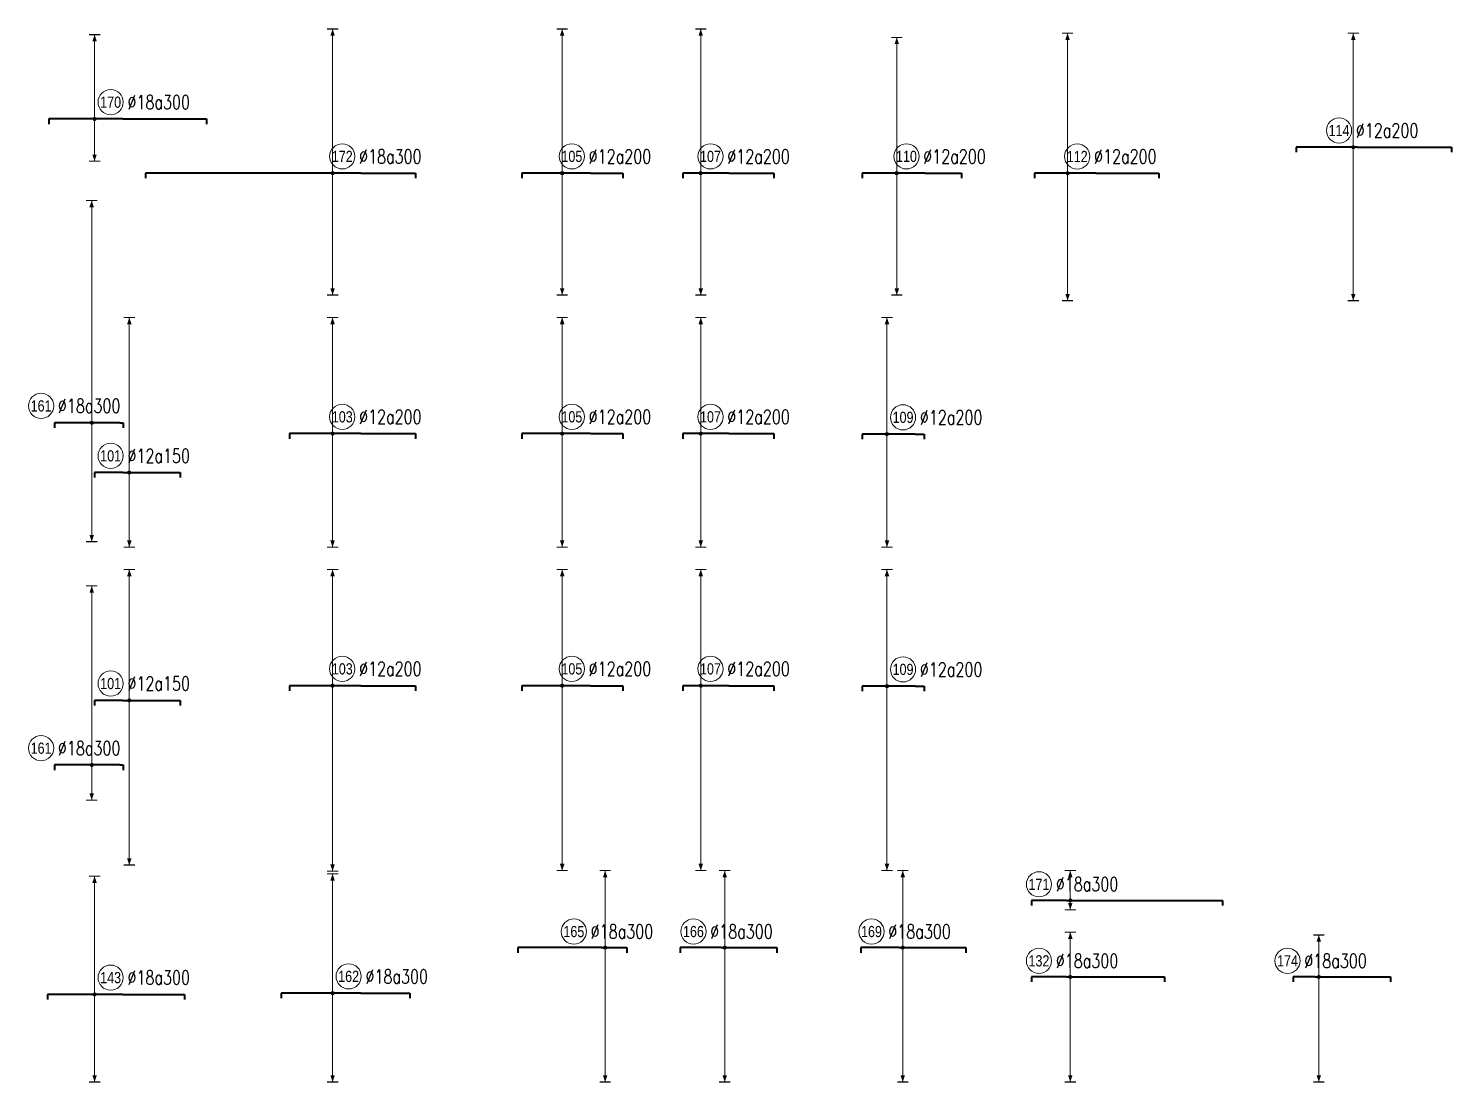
# Model space of a CAD drawing. Header units: millimetres. Extents: x -415354 to 592036, y -374841 to 139309.
# Drawn here: x 102675 to 153500, y -118320 to -80680 of the extents above; entities that cross this region are included whole.
import ezdxf
from ezdxf.enums import TextEntityAlignment as Align

# ---------------------------------------------------------------- set-up
doc = ezdxf.new("R2010")
doc.units = ezdxf.units.MM
doc.header["$MEASUREMENT"] = 0
for name, color, linetype, lineweight in [('NDC_S_DIM', 1, 'Continuous', 15), ('NDC_S_REBAR', 4, 'Continuous', 35), ('NDC_S_VN TEXT', 7, 'Continuous', 20)]:
    doc.layers.add(name, color=color, linetype=linetype, lineweight=lineweight)
doc.styles.add('ARIAL', font='arial.ttf', dxfattribs={"width": 0.8})
doc.styles.add('NDC_EN TXT', font='romans.shx', dxfattribs={"width": 0.8})

# ---------------------------------------------------------------- blocks, each defined once
blk = doc.blocks.new('*U86')
h = blk.add_hatch(color=6)
edge = h.paths.add_edge_path()
edge.add_arc((0.65, 0), 0.3, 0, 360)
at = {"layer": 'NDC_S_DIM', "color": 8}
for q in [(0.65, 13.76), (0.65, -23.99)]:
    blk.add_line((0.65, 0), q, dxfattribs=at)
for points in [[(-0.35, 13.76, 0.2, 0.2, 0), (1.65, 13.76, 0, 0, 0)], [(-0.35, -23.99, 0.2, 0.2, 0), (1.65, -23.99, 0, 0, 0)]]:
    blk.add_lwpolyline(points, format="xyseb", dxfattribs=at)
at = {"layer": 'NDC_S_DIM'}
blk.add_circle((-4.94, 2.87), 2.25, dxfattribs=at)
at = {"layer": 'NDC_S_DIM', "color": 6}
blk.add_circle((0.65, 0), 0.3, dxfattribs=at)
at = {"layer": 'NDC_S_DIM', "color": 8}
for points in [[(0.25, 12.56), (0.65, 13.76), (1.05, 12.56)], [(0.25, -22.79), (0.65, -23.99), (1.05, -22.79)]]:
    blk.add_solid(points, dxfattribs=at)
at = {"layer": 'NDC_S_REBAR'}
for p, q in [((0, 0), (-7.31, 0)), ((-7.31, 0), (-7.31, -0.9)), ((0, 0), (9.94, 0)), ((9.94, 0), (9.94, -0.9)), ((-7.31, -0.9), (-7.31, -0.9)), ((9.94, -0.9), (9.94, -0.9))]:
    blk.add_line(p, q, dxfattribs=at)
at = {"layer": 'NDC_S_VN TEXT', "style": 'ARIAL', "width": 0.8}
blk.add_attdef('KHT', text='', height=2, dxfattribs=at).set_placement((-4.94, 2.87), align=Align.MIDDLE_CENTER)
at = {"layer": 'NDC_S_VN TEXT', "color": 3, "style": 'NDC_EN TXT', "width": 0.75}
blk.add_attdef('DKT', (-1.94, 1.62), '', height=2.5, dxfattribs=at)
blk = doc.blocks.new('*U84')
h = blk.add_hatch(color=6)
edge = h.paths.add_edge_path()
edge.add_arc((0.65, 0), 0.3, 0, 360)
at = {"layer": 'NDC_S_DIM', "color": 8}
for q in [(0.65, 13.76), (0.65, -23.99)]:
    blk.add_line((0.65, 0), q, dxfattribs=at)
for points in [[(-0.35, 13.76, 0.2, 0.2, 0), (1.65, 13.76, 0, 0, 0)], [(-0.35, -23.99, 0.2, 0.2, 0), (1.65, -23.99, 0, 0, 0)]]:
    blk.add_lwpolyline(points, format="xyseb", dxfattribs=at)
at = {"layer": 'NDC_S_DIM'}
blk.add_circle((-4.94, 2.87), 2.25, dxfattribs=at)
at = {"layer": 'NDC_S_DIM', "color": 6}
blk.add_circle((0.65, 0), 0.3, dxfattribs=at)
at = {"layer": 'NDC_S_DIM', "color": 8}
for points in [[(0.25, 12.56), (0.65, 13.76), (1.05, 12.56)], [(0.25, -22.79), (0.65, -23.99), (1.05, -22.79)]]:
    blk.add_solid(points, dxfattribs=at)
at = {"layer": 'NDC_S_REBAR'}
for p, q in [((0, 0), (-6.85, 0)), ((-6.85, 0), (-6.85, -0.9)), ((0, 0), (11.9, 0)), ((11.9, 0), (11.9, -0.9)), ((-6.85, -0.9), (-6.85, -0.9)), ((11.9, -0.9), (11.9, -0.9))]:
    blk.add_line(p, q, dxfattribs=at)
at = {"layer": 'NDC_S_VN TEXT', "style": 'ARIAL', "width": 0.8}
blk.add_attdef('KHT', text='', height=2, dxfattribs=at).set_placement((-4.94, 2.87), align=Align.MIDDLE_CENTER)
at = {"layer": 'NDC_S_VN TEXT', "color": 3, "style": 'NDC_EN TXT', "width": 0.75}
blk.add_attdef('DKT', (-1.94, 1.62), '', height=2.5, dxfattribs=at)
blk = doc.blocks.new('*U85')
h = blk.add_hatch(color=6)
edge = h.paths.add_edge_path()
edge.add_arc((0.65, 0), 0.3, 0, 360)
at = {"layer": 'NDC_S_DIM', "color": 8}
for q in [(0.65, 7.99), (0.65, -18.76)]:
    blk.add_line((0.65, 0), q, dxfattribs=at)
for points in [[(-0.35, 7.99, 0.2, 0.2, 0), (1.65, 7.99, 0, 0, 0)], [(-0.35, -18.76, 0.2, 0.2, 0), (1.65, -18.76, 0, 0, 0)]]:
    blk.add_lwpolyline(points, format="xyseb", dxfattribs=at)
at = {"layer": 'NDC_S_DIM'}
blk.add_circle((-4.94, 2.87), 2.25, dxfattribs=at)
at = {"layer": 'NDC_S_DIM', "color": 6}
blk.add_circle((0.65, 0), 0.3, dxfattribs=at)
at = {"layer": 'NDC_S_DIM', "color": 8}
for points in [[(0.25, 6.79), (0.65, 7.99), (1.05, 6.79)], [(0.25, -17.56), (0.65, -18.76), (1.05, -17.56)]]:
    blk.add_solid(points, dxfattribs=at)
at = {"layer": 'NDC_S_REBAR'}
for p, q in [((0, 0), (-6.27, 0)), ((-6.27, 0), (-6.27, -0.9)), ((0, 0), (17.48, 0)), ((17.48, 0), (17.48, -0.9)), ((-6.27, -0.9), (-6.27, -0.9)), ((17.48, -0.9), (17.48, -0.9))]:
    blk.add_line(p, q, dxfattribs=at)
at = {"layer": 'NDC_S_VN TEXT', "style": 'ARIAL', "width": 0.8}
blk.add_attdef('KHT', text='', height=2, dxfattribs=at).set_placement((-4.94, 2.87), align=Align.MIDDLE_CENTER)
at = {"layer": 'NDC_S_VN TEXT', "color": 3, "style": 'NDC_EN TXT', "width": 0.75}
blk.add_attdef('DKT', (-1.94, 1.62), '', height=2.5, dxfattribs=at)
blk = doc.blocks.new('*U82')
h = blk.add_hatch(color=6)
edge = h.paths.add_edge_path()
edge.add_arc((0.65, 0), 0.3, 0, 360)
at = {"layer": 'NDC_S_DIM', "color": 8}
for q in [(0.65, 13.76), (0.65, -23.99)]:
    blk.add_line((0.65, 0), q, dxfattribs=at)
for points in [[(-0.35, 13.76, 0.2, 0.2, 0), (1.65, 13.76, 0, 0, 0)], [(-0.35, -23.99, 0.2, 0.2, 0), (1.65, -23.99, 0, 0, 0)]]:
    blk.add_lwpolyline(points, format="xyseb", dxfattribs=at)
at = {"layer": 'NDC_S_DIM'}
blk.add_circle((-4.94, 2.87), 2.25, dxfattribs=at)
at = {"layer": 'NDC_S_DIM', "color": 6}
blk.add_circle((0.65, 0), 0.3, dxfattribs=at)
at = {"layer": 'NDC_S_DIM', "color": 8}
for points in [[(0.25, 12.56), (0.65, 13.76), (1.05, 12.56)], [(0.25, -22.79), (0.65, -23.99), (1.05, -22.79)]]:
    blk.add_solid(points, dxfattribs=at)
at = {"layer": 'NDC_S_REBAR'}
for p, q in [((0, 0), (-14.96, 0)), ((-14.96, 0), (-14.96, -0.9)), ((0, 0), (4.54, 0)), ((4.54, 0), (4.54, -0.9)), ((-14.96, -0.9), (-14.96, -0.9)), ((4.54, -0.9), (4.54, -0.9))]:
    blk.add_line(p, q, dxfattribs=at)
at = {"layer": 'NDC_S_VN TEXT', "style": 'ARIAL', "width": 0.8}
blk.add_attdef('KHT', text='', height=2, dxfattribs=at).set_placement((-4.94, 2.87), align=Align.MIDDLE_CENTER)
at = {"layer": 'NDC_S_VN TEXT', "color": 3, "style": 'NDC_EN TXT', "width": 0.75}
blk.add_attdef('DKT', (-1.94, 1.62), '', height=2.5, dxfattribs=at)
blk = doc.blocks.new('*U83')
h = blk.add_hatch(color=6)
edge = h.paths.add_edge_path()
edge.add_arc((-5.03, 0), 0.3, 0, 360)
at = {"layer": 'NDC_S_DIM', "color": 8}
for q in [(-5.03, 21.29), (-5.03, -15.86)]:
    blk.add_line((-5.03, 0), q, dxfattribs=at)
for points in [[(-6.03, 21.29, 0.2, 0.2, 0), (-4.03, 21.29, 0, 0, 0)], [(-6.03, -15.86, 0.2, 0.2, 0), (-4.03, -15.86, 0, 0, 0)]]:
    blk.add_lwpolyline(points, format="xyseb", dxfattribs=at)
at = {"layer": 'NDC_S_DIM'}
blk.add_circle((-2.16, 3), 2.25, dxfattribs=at)
at = {"layer": 'NDC_S_DIM', "color": 6}
blk.add_circle((-5.03, 0), 0.3, dxfattribs=at)
at = {"layer": 'NDC_S_DIM', "color": 8}
for points in [[(-5.43, 20.09), (-5.03, 21.29), (-4.63, 20.09)], [(-5.43, -14.66), (-5.03, -15.86), (-4.63, -14.66)]]:
    blk.add_solid(points, dxfattribs=at)
at = {"layer": 'NDC_S_REBAR'}
for p, q in [((0, 0), (-14.21, 0)), ((-14.21, 0), (-14.21, -0.9)), ((0, 0), (8.79, 0)), ((8.79, 0), (8.79, -0.9)), ((-14.21, -0.9), (-14.21, -0.9)), ((8.79, -0.9), (8.79, -0.9))]:
    blk.add_line(p, q, dxfattribs=at)
at = {"layer": 'NDC_S_VN TEXT', "style": 'ARIAL', "width": 0.8}
blk.add_attdef('KHT', text='', height=2, dxfattribs=at).set_placement((-2.16, 3), align=Align.MIDDLE_CENTER)
at = {"layer": 'NDC_S_VN TEXT', "color": 3, "style": 'NDC_EN TXT', "width": 0.75}
blk.add_attdef('DKT', (0.84, 1.75), '', height=2.5, dxfattribs=at)
blk = doc.blocks.new('*U19')
h = blk.add_hatch(color=6)
edge = h.paths.add_edge_path()
edge.add_arc((-5.03, 0), 0.3, 0, 360)
at = {"layer": 'NDC_S_DIM', "color": 8}
for q in [(-5.03, 15.06), (-5.03, -7.54)]:
    blk.add_line((-5.03, 0), q, dxfattribs=at)
for points in [[(-6.03, 15.06, 0.2, 0.2, 0), (-4.03, 15.06, 0, 0, 0)], [(-6.03, -7.54, 0.2, 0.2, 0), (-4.03, -7.54, 0, 0, 0)]]:
    blk.add_lwpolyline(points, format="xyseb", dxfattribs=at)
at = {"layer": 'NDC_S_DIM'}
blk.add_circle((-2.16, 3), 2.25, dxfattribs=at)
at = {"layer": 'NDC_S_DIM', "color": 6}
blk.add_circle((-5.03, 0), 0.3, dxfattribs=at)
at = {"layer": 'NDC_S_DIM', "color": 8}
for points in [[(-5.43, 13.86), (-5.03, 15.06), (-4.63, 13.86)], [(-5.43, -6.34), (-5.03, -7.54), (-4.63, -6.34)]]:
    blk.add_solid(points, dxfattribs=at)
at = {"layer": 'NDC_S_REBAR'}
for p, q in [((0, 0), (-13.21, 0)), ((-13.21, 0), (-13.21, -0.9)), ((0, 0), (14.93, 0)), ((14.93, 0), (14.93, -0.9)), ((-13.21, -0.9), (-13.21, -0.9)), ((14.93, -0.9), (14.93, -0.9))]:
    blk.add_line(p, q, dxfattribs=at)
at = {"layer": 'NDC_S_VN TEXT', "style": 'ARIAL', "width": 0.8}
blk.add_attdef('KHT', text='', height=2, dxfattribs=at).set_placement((-2.16, 3), align=Align.MIDDLE_CENTER)
at = {"layer": 'NDC_S_VN TEXT', "color": 3, "style": 'NDC_EN TXT', "width": 0.75}
blk.add_attdef('DKT', (0.84, 1.75), '', height=2.5, dxfattribs=at)
blk = doc.blocks.new('*U33')
h = blk.add_hatch(color=6)
edge = h.paths.add_edge_path()
edge.add_arc((1.17, 0), 0.3, 0, 360)
at = {"layer": 'NDC_S_DIM', "color": 8}
for q in [(1.17, 27.7), (1.17, -13.3)]:
    blk.add_line((1.17, 0), q, dxfattribs=at)
for points in [[(0.17, 27.7, 0.2, 0.2, 0), (2.17, 27.7, 0, 0, 0)], [(0.17, -13.3, 0.2, 0.2, 0), (2.17, -13.3, 0, 0, 0)]]:
    blk.add_lwpolyline(points, format="xyseb", dxfattribs=at)
at = {"layer": 'NDC_S_DIM'}
blk.add_circle((-2.16, 3), 2.25, dxfattribs=at)
at = {"layer": 'NDC_S_DIM', "color": 6}
blk.add_circle((1.17, 0), 0.3, dxfattribs=at)
at = {"layer": 'NDC_S_DIM', "color": 8}
for points in [[(0.77, 26.5), (1.17, 27.7), (1.57, 26.5)], [(0.77, -12.1), (1.17, -13.3), (1.57, -12.1)]]:
    blk.add_solid(points, dxfattribs=at)
at = {"layer": 'NDC_S_REBAR'}
for p, q in [((0, 0), (-5.06, 0)), ((-5.06, 0), (-5.06, -0.9)), ((0, 0), (10.26, 0)), ((10.26, 0), (10.26, -0.9)), ((-5.06, -0.9), (-5.06, -0.9)), ((10.26, -0.9), (10.26, -0.9))]:
    blk.add_line(p, q, dxfattribs=at)
at = {"layer": 'NDC_S_VN TEXT', "style": 'ARIAL', "width": 0.8}
blk.add_attdef('KHT', text='', height=2, dxfattribs=at).set_placement((-2.16, 3), align=Align.MIDDLE_CENTER)
at = {"layer": 'NDC_S_VN TEXT', "color": 3, "style": 'NDC_EN TXT', "width": 0.75}
blk.add_attdef('DKT', (0.84, 1.75), '', height=2.5, dxfattribs=at)
blk = doc.blocks.new('*U22')
h = blk.add_hatch(color=6)
edge = h.paths.add_edge_path()
edge.add_arc((-5.03, 0), 0.3, 0, 360)
at = {"layer": 'NDC_S_DIM', "color": 8}
for q in [(-5.03, 21.12), (-5.03, -15.63)]:
    blk.add_line((-5.03, 0), q, dxfattribs=at)
for points in [[(-6.03, 21.12, 0.2, 0.2, 0), (-4.03, 21.12, 0, 0, 0)], [(-6.03, -15.63, 0.2, 0.2, 0), (-4.03, -15.63, 0, 0, 0)]]:
    blk.add_lwpolyline(points, format="xyseb", dxfattribs=at)
at = {"layer": 'NDC_S_DIM'}
blk.add_circle((-2.16, 3), 2.25, dxfattribs=at)
at = {"layer": 'NDC_S_DIM', "color": 6}
blk.add_circle((-5.03, 0), 0.3, dxfattribs=at)
at = {"layer": 'NDC_S_DIM', "color": 8}
for points in [[(-5.43, 19.92), (-5.03, 21.12), (-4.63, 19.92)], [(-5.43, -14.43), (-5.03, -15.63), (-4.63, -14.43)]]:
    blk.add_solid(points, dxfattribs=at)
at = {"layer": 'NDC_S_REBAR'}
for p, q in [((0, 0), (-13.46, 0)), ((-13.46, 0), (-13.46, -0.9)), ((0, 0), (11.04, 0)), ((11.04, 0), (11.04, -0.9)), ((-13.46, -0.9), (-13.46, -0.9)), ((11.04, -0.9), (11.04, -0.9))]:
    blk.add_line(p, q, dxfattribs=at)
at = {"layer": 'NDC_S_VN TEXT', "style": 'ARIAL', "width": 0.8}
blk.add_attdef('KHT', text='', height=2, dxfattribs=at).set_placement((-2.16, 3), align=Align.MIDDLE_CENTER)
at = {"layer": 'NDC_S_VN TEXT', "color": 3, "style": 'NDC_EN TXT', "width": 0.75}
blk.add_attdef('DKT', (0.84, 1.75), '', height=2.5, dxfattribs=at)
blk = doc.blocks.new('*U165')
h = blk.add_hatch(color=6)
edge = h.paths.add_edge_path()
edge.add_arc((0.65, 0), 0.3, 0, 360)
at = {"layer": 'NDC_S_DIM', "color": 8}
for q in [(0.65, 7.49), (0.65, -18.76)]:
    blk.add_line((0.65, 0), q, dxfattribs=at)
for points in [[(-0.35, 7.49, 0.2, 0.2, 0), (1.65, 7.49, 0, 0, 0)], [(-0.35, -18.76, 0.2, 0.2, 0), (1.65, -18.76, 0, 0, 0)]]:
    blk.add_lwpolyline(points, format="xyseb", dxfattribs=at)
at = {"layer": 'NDC_S_DIM'}
blk.add_circle((-4.94, 2.87), 2.25, dxfattribs=at)
at = {"layer": 'NDC_S_DIM', "color": 6}
blk.add_circle((0.65, 0), 0.3, dxfattribs=at)
at = {"layer": 'NDC_S_DIM', "color": 8}
for points in [[(0.25, 6.29), (0.65, 7.49), (1.05, 6.29)], [(0.25, -17.56), (0.65, -18.76), (1.05, -17.56)]]:
    blk.add_solid(points, dxfattribs=at)
at = {"layer": 'NDC_S_REBAR'}
for p, q in [((0, 0), (-3.9, 0)), ((-3.9, 0), (-3.9, -0.9)), ((0, 0), (13.45, 0)), ((13.45, 0), (13.45, -0.9)), ((-3.9, -0.9), (-3.9, -0.9)), ((13.45, -0.9), (13.45, -0.9))]:
    blk.add_line(p, q, dxfattribs=at)
at = {"layer": 'NDC_S_VN TEXT', "style": 'ARIAL', "width": 0.8}
blk.add_attdef('KHT', text='', height=2, dxfattribs=at).set_placement((-4.94, 2.87), align=Align.MIDDLE_CENTER)
at = {"layer": 'NDC_S_VN TEXT', "color": 3, "style": 'NDC_EN TXT', "width": 0.75}
blk.add_attdef('DKT', (-1.94, 1.62), '', height=2.5, dxfattribs=at)
blk = doc.blocks.new('*U567')
h = blk.add_hatch(color=6)
edge = h.paths.add_edge_path()
edge.add_arc((0.65, 0), 0.3, 0, 360)
at = {"layer": 'NDC_S_DIM', "color": 8}
for q in [(0.65, 5.33), (0.65, -1.67)]:
    blk.add_line((0.65, 0), q, dxfattribs=at)
for points in [[(-0.35, 5.33, 0.2, 0.2, 0), (1.65, 5.33, 0, 0, 0)], [(-0.35, -1.67, 0.2, 0.2, 0), (1.65, -1.67, 0, 0, 0)]]:
    blk.add_lwpolyline(points, format="xyseb", dxfattribs=at)
at = {"layer": 'NDC_S_DIM'}
blk.add_circle((-4.94, 2.87), 2.25, dxfattribs=at)
at = {"layer": 'NDC_S_DIM', "color": 6}
blk.add_circle((0.65, 0), 0.3, dxfattribs=at)
at = {"layer": 'NDC_S_DIM', "color": 8}
for points in [[(0.25, 4.13), (0.65, 5.33), (1.05, 4.13)], [(0.25, -0.47), (0.65, -1.67), (1.05, -0.47)]]:
    blk.add_solid(points, dxfattribs=at)
at = {"layer": 'NDC_S_REBAR'}
for p, q in [((0, 0), (-6.27, 0)), ((-6.27, 0), (-6.27, -0.9)), ((0, 0), (27.83, 0)), ((27.83, 0), (27.83, -0.9)), ((-6.27, -0.9), (-6.27, -0.9)), ((27.83, -0.9), (27.83, -0.9))]:
    blk.add_line(p, q, dxfattribs=at)
at = {"layer": 'NDC_S_VN TEXT', "style": 'ARIAL', "width": 0.8}
blk.add_attdef('KHT', text='', height=2, dxfattribs=at).set_placement((-4.94, 2.87), align=Align.MIDDLE_CENTER)
at = {"layer": 'NDC_S_VN TEXT', "color": 3, "style": 'NDC_EN TXT', "width": 0.75}
blk.add_attdef('DKT', (-1.94, 1.62), '', height=2.5, dxfattribs=at)
blk = doc.blocks.new('*U569')
h = blk.add_hatch(color=6)
edge = h.paths.add_edge_path()
edge.add_arc((-5.03, 0), 0.3, 0, 360)
at = {"layer": 'NDC_S_DIM', "color": 8}
for q in [(-5.03, 39.68), (-5.03, -21.25)]:
    blk.add_line((-5.03, 0), q, dxfattribs=at)
for points in [[(-6.03, 39.68, 0.2, 0.2, 0), (-4.03, 39.68, 0, 0, 0)], [(-6.03, -21.25, 0.2, 0.2, 0), (-4.03, -21.25, 0, 0, 0)]]:
    blk.add_lwpolyline(points, format="xyseb", dxfattribs=at)
at = {"layer": 'NDC_S_DIM'}
blk.add_circle((-14.07, 3), 2.25, dxfattribs=at)
at = {"layer": 'NDC_S_DIM', "color": 6}
blk.add_circle((-5.03, 0), 0.3, dxfattribs=at)
at = {"layer": 'NDC_S_DIM', "color": 8}
for points in [[(-5.43, 38.48), (-5.03, 39.68), (-4.63, 38.48)], [(-5.43, -20.05), (-5.03, -21.25), (-4.63, -20.05)]]:
    blk.add_solid(points, dxfattribs=at)
at = {"layer": 'NDC_S_REBAR'}
for p, q in [((0, 0), (-11.7, 0)), ((-11.7, 0), (-11.7, -0.9)), ((0, 0), (0.6, 0)), ((0.6, 0), (0.6, -0.9)), ((-11.7, -0.9), (-11.7, -0.9)), ((0.6, -0.9), (0.6, -0.9))]:
    blk.add_line(p, q, dxfattribs=at)
at = {"layer": 'NDC_S_VN TEXT', "style": 'ARIAL', "width": 0.8}
blk.add_attdef('KHT', text='', height=2, dxfattribs=at).set_placement((-14.07, 3), align=Align.MIDDLE_CENTER)
at = {"layer": 'NDC_S_VN TEXT', "color": 3, "style": 'NDC_EN TXT', "width": 0.75}
blk.add_attdef('DKT', (-11.07, 1.75), '', height=2.5, dxfattribs=at)
blk = doc.blocks.new('*U570')
h = blk.add_hatch(color=6)
edge = h.paths.add_edge_path()
edge.add_arc((-5.03, 0), 0.3, 0, 360)
at = {"layer": 'NDC_S_DIM', "color": 8}
for q in [(-5.03, 31.97), (-5.03, -6.27)]:
    blk.add_line((-5.03, 0), q, dxfattribs=at)
for points in [[(-6.03, 31.97, 0.2, 0.2, 0), (-4.03, 31.97, 0, 0, 0)], [(-6.03, -6.27, 0.2, 0.2, 0), (-4.03, -6.27, 0, 0, 0)]]:
    blk.add_lwpolyline(points, format="xyseb", dxfattribs=at)
at = {"layer": 'NDC_S_DIM'}
blk.add_circle((-14.07, 3), 2.25, dxfattribs=at)
at = {"layer": 'NDC_S_DIM', "color": 6}
blk.add_circle((-5.03, 0), 0.3, dxfattribs=at)
at = {"layer": 'NDC_S_DIM', "color": 8}
for points in [[(-5.43, 30.77), (-5.03, 31.97), (-4.63, 30.77)], [(-5.43, -5.07), (-5.03, -6.27), (-4.63, -5.07)]]:
    blk.add_solid(points, dxfattribs=at)
at = {"layer": 'NDC_S_REBAR'}
for p, q in [((0, 0), (-11.7, 0)), ((-11.7, 0), (-11.7, -0.9)), ((0, 0), (0.6, 0)), ((0.6, 0), (0.6, -0.9)), ((-11.7, -0.9), (-11.7, -0.9)), ((0.6, -0.9), (0.6, -0.9))]:
    blk.add_line(p, q, dxfattribs=at)
at = {"layer": 'NDC_S_VN TEXT', "style": 'ARIAL', "width": 0.8}
blk.add_attdef('KHT', text='', height=2, dxfattribs=at).set_placement((-14.07, 3), align=Align.MIDDLE_CENTER)
at = {"layer": 'NDC_S_VN TEXT', "color": 3, "style": 'NDC_EN TXT', "width": 0.75}
blk.add_attdef('DKT', (-11.07, 1.75), '', height=2.5, dxfattribs=at)
blk = doc.blocks.new('*U576')
h = blk.add_hatch(color=6)
edge = h.paths.add_edge_path()
edge.add_arc((-5.03, 0), 0.3, 0, 360)
at = {"layer": 'NDC_S_DIM', "color": 8}
for q in [(-5.03, 25.74), (-5.03, -21.76)]:
    blk.add_line((-5.03, 0), q, dxfattribs=at)
for points in [[(-6.03, 25.74, 0.2, 0.2, 0), (-4.03, 25.74, 0, 0, 0)], [(-6.03, -21.76, 0.2, 0.2, 0), (-4.03, -21.76, 0, 0, 0)]]:
    blk.add_lwpolyline(points, format="xyseb", dxfattribs=at)
at = {"layer": 'NDC_S_DIM'}
blk.add_circle((-3.3, 3), 2.25, dxfattribs=at)
at = {"layer": 'NDC_S_DIM', "color": 6}
blk.add_circle((-5.03, 0), 0.3, dxfattribs=at)
at = {"layer": 'NDC_S_DIM', "color": 8}
for points in [[(-5.43, 24.54), (-5.03, 25.74), (-4.63, 24.54)], [(-5.43, -20.56), (-5.03, -21.76), (-4.63, -20.56)]]:
    blk.add_solid(points, dxfattribs=at)
at = {"layer": 'NDC_S_REBAR'}
for p, q in [((0, 0), (-38.41, 0)), ((-38.41, 0), (-38.41, -0.9)), ((0, 0), (9.79, 0)), ((9.79, 0), (9.79, -0.9)), ((-38.41, -0.9), (-38.41, -0.9)), ((9.79, -0.9), (9.79, -0.9))]:
    blk.add_line(p, q, dxfattribs=at)
at = {"layer": 'NDC_S_VN TEXT', "style": 'ARIAL', "width": 0.8}
blk.add_attdef('KHT', text='', height=2, dxfattribs=at).set_placement((-3.3, 3), align=Align.MIDDLE_CENTER)
at = {"layer": 'NDC_S_VN TEXT', "color": 3, "style": 'NDC_EN TXT', "width": 0.75}
blk.add_attdef('DKT', (-0.3, 1.75), '', height=2.5, dxfattribs=at)
blk = doc.blocks.new('*U577')
h = blk.add_hatch(color=6)
edge = h.paths.add_edge_path()
edge.add_arc((-5.03, 0), 0.3, 0, 360)
at = {"layer": 'NDC_S_DIM', "color": 8}
for q in [(-5.03, 20.74), (-5.03, -20.26)]:
    blk.add_line((-5.03, 0), q, dxfattribs=at)
for points in [[(-6.03, 20.74, 0.2, 0.2, 0), (-4.03, 20.74, 0, 0, 0)], [(-6.03, -20.26, 0.2, 0.2, 0), (-4.03, -20.26, 0, 0, 0)]]:
    blk.add_lwpolyline(points, format="xyseb", dxfattribs=at)
at = {"layer": 'NDC_S_DIM'}
blk.add_circle((-3.3, 3), 2.25, dxfattribs=at)
at = {"layer": 'NDC_S_DIM', "color": 6}
blk.add_circle((-5.03, 0), 0.3, dxfattribs=at)
at = {"layer": 'NDC_S_DIM', "color": 8}
for points in [[(-5.43, 19.54), (-5.03, 20.74), (-4.63, 19.54)], [(-5.43, -19.06), (-5.03, -20.26), (-4.63, -19.06)]]:
    blk.add_solid(points, dxfattribs=at)
at = {"layer": 'NDC_S_REBAR'}
for p, q in [((0, 0), (-12.71, 0)), ((-12.71, 0), (-12.71, -0.9)), ((0, 0), (9.79, 0)), ((9.79, 0), (9.79, -0.9)), ((-12.71, -0.9), (-12.71, -0.9)), ((9.79, -0.9), (9.79, -0.9))]:
    blk.add_line(p, q, dxfattribs=at)
at = {"layer": 'NDC_S_VN TEXT', "style": 'ARIAL', "width": 0.8}
blk.add_attdef('KHT', text='', height=2, dxfattribs=at).set_placement((-3.3, 3), align=Align.MIDDLE_CENTER)
at = {"layer": 'NDC_S_VN TEXT', "color": 3, "style": 'NDC_EN TXT', "width": 0.75}
blk.add_attdef('DKT', (-0.3, 1.75), '', height=2.5, dxfattribs=at)
blk = doc.blocks.new('*U578')
h = blk.add_hatch(color=6)
edge = h.paths.add_edge_path()
edge.add_arc((-5.03, 0), 0.3, 0, 360)
at = {"layer": 'NDC_S_DIM', "color": 8}
for q in [(-5.03, 20.74), (-5.03, -33.11)]:
    blk.add_line((-5.03, 0), q, dxfattribs=at)
for points in [[(-6.03, 20.74, 0.2, 0.2, 0), (-4.03, 20.74, 0, 0, 0)], [(-6.03, -33.11, 0.2, 0.2, 0), (-4.03, -33.11, 0, 0, 0)]]:
    blk.add_lwpolyline(points, format="xyseb", dxfattribs=at)
at = {"layer": 'NDC_S_DIM'}
blk.add_circle((-3.3, 3), 2.25, dxfattribs=at)
at = {"layer": 'NDC_S_DIM', "color": 6}
blk.add_circle((-5.03, 0), 0.3, dxfattribs=at)
at = {"layer": 'NDC_S_DIM', "color": 8}
for points in [[(-5.43, 19.54), (-5.03, 20.74), (-4.63, 19.54)], [(-5.43, -31.91), (-5.03, -33.11), (-4.63, -31.91)]]:
    blk.add_solid(points, dxfattribs=at)
at = {"layer": 'NDC_S_REBAR'}
for p, q in [((0, 0), (-12.71, 0)), ((-12.71, 0), (-12.71, -0.9)), ((0, 0), (9.79, 0)), ((9.79, 0), (9.79, -0.9)), ((-12.71, -0.9), (-12.71, -0.9)), ((9.79, -0.9), (9.79, -0.9))]:
    blk.add_line(p, q, dxfattribs=at)
at = {"layer": 'NDC_S_VN TEXT', "style": 'ARIAL', "width": 0.8}
blk.add_attdef('KHT', text='', height=2, dxfattribs=at).set_placement((-3.3, 3), align=Align.MIDDLE_CENTER)
at = {"layer": 'NDC_S_VN TEXT', "color": 3, "style": 'NDC_EN TXT', "width": 0.75}
blk.add_attdef('DKT', (-0.3, 1.75), '', height=2.5, dxfattribs=at)
blk = doc.blocks.new('*U579')
h = blk.add_hatch(color=6)
edge = h.paths.add_edge_path()
edge.add_arc((1.17, 0), 0.3, 0, 360)
at = {"layer": 'NDC_S_DIM', "color": 8}
for q in [(1.17, 23.36), (1.17, -29.39)]:
    blk.add_line((1.17, 0), q, dxfattribs=at)
for points in [[(0.17, 23.36, 0.2, 0.2, 0), (2.17, 23.36, 0, 0, 0)], [(0.17, -29.39, 0.2, 0.2, 0), (2.17, -29.39, 0, 0, 0)]]:
    blk.add_lwpolyline(points, format="xyseb", dxfattribs=at)
at = {"layer": 'NDC_S_DIM'}
blk.add_circle((-2.16, 3), 2.25, dxfattribs=at)
at = {"layer": 'NDC_S_DIM', "color": 6}
blk.add_circle((1.17, 0), 0.3, dxfattribs=at)
at = {"layer": 'NDC_S_DIM', "color": 8}
for points in [[(0.77, 22.16), (1.17, 23.36), (1.57, 22.16)], [(0.77, -28.19), (1.17, -29.39), (1.57, -28.19)]]:
    blk.add_solid(points, dxfattribs=at)
at = {"layer": 'NDC_S_REBAR'}
for p, q in [((0, 0), (-5.06, 0)), ((-5.06, 0), (-5.06, -0.9)), ((0, 0), (10.26, 0)), ((10.26, 0), (10.26, -0.9)), ((-5.06, -0.9), (-5.06, -0.9)), ((10.26, -0.9), (10.26, -0.9))]:
    blk.add_line(p, q, dxfattribs=at)
at = {"layer": 'NDC_S_VN TEXT', "style": 'ARIAL', "width": 0.8}
blk.add_attdef('KHT', text='', height=2, dxfattribs=at).set_placement((-2.16, 3), align=Align.MIDDLE_CENTER)
at = {"layer": 'NDC_S_VN TEXT', "color": 3, "style": 'NDC_EN TXT', "width": 0.75}
blk.add_attdef('DKT', (0.84, 1.75), '', height=2.5, dxfattribs=at)
blk = doc.blocks.new('*U581')
h = blk.add_hatch(color=6)
edge = h.paths.add_edge_path()
edge.add_arc((-5.03, 0), 0.3, 0, 360)
at = {"layer": 'NDC_S_DIM', "color": 8}
for q in [(-5.03, 25.74), (-5.03, -21.76)]:
    blk.add_line((-5.03, 0), q, dxfattribs=at)
for points in [[(-6.03, 25.74, 0.2, 0.2, 0), (-4.03, 25.74, 0, 0, 0)], [(-6.03, -21.76, 0.2, 0.2, 0), (-4.03, -21.76, 0, 0, 0)]]:
    blk.add_lwpolyline(points, format="xyseb", dxfattribs=at)
at = {"layer": 'NDC_S_DIM'}
blk.add_circle((-3.3, 3), 2.25, dxfattribs=at)
at = {"layer": 'NDC_S_DIM', "color": 6}
blk.add_circle((-5.03, 0), 0.3, dxfattribs=at)
at = {"layer": 'NDC_S_DIM', "color": 8}
for points in [[(-5.43, 24.54), (-5.03, 25.74), (-4.63, 24.54)], [(-5.43, -20.56), (-5.03, -21.76), (-4.63, -20.56)]]:
    blk.add_solid(points, dxfattribs=at)
at = {"layer": 'NDC_S_REBAR'}
for p, q in [((0, 0), (-12.21, 0)), ((-12.21, 0), (-12.21, -0.9)), ((0, 0), (5.79, 0)), ((5.79, 0), (5.79, -0.9)), ((-12.21, -0.9), (-12.21, -0.9)), ((5.79, -0.9), (5.79, -0.9))]:
    blk.add_line(p, q, dxfattribs=at)
at = {"layer": 'NDC_S_VN TEXT', "style": 'ARIAL', "width": 0.8}
blk.add_attdef('KHT', text='', height=2, dxfattribs=at).set_placement((-3.3, 3), align=Align.MIDDLE_CENTER)
at = {"layer": 'NDC_S_VN TEXT', "color": 3, "style": 'NDC_EN TXT', "width": 0.75}
blk.add_attdef('DKT', (-0.3, 1.75), '', height=2.5, dxfattribs=at)
blk = doc.blocks.new('*U582')
h = blk.add_hatch(color=6)
edge = h.paths.add_edge_path()
edge.add_arc((-5.03, 0), 0.3, 0, 360)
at = {"layer": 'NDC_S_DIM', "color": 8}
for q in [(-5.03, 20.74), (-5.03, -20.26)]:
    blk.add_line((-5.03, 0), q, dxfattribs=at)
for points in [[(-6.03, 20.74, 0.2, 0.2, 0), (-4.03, 20.74, 0, 0, 0)], [(-6.03, -20.26, 0.2, 0.2, 0), (-4.03, -20.26, 0, 0, 0)]]:
    blk.add_lwpolyline(points, format="xyseb", dxfattribs=at)
at = {"layer": 'NDC_S_DIM'}
blk.add_circle((-3.3, 3), 2.25, dxfattribs=at)
at = {"layer": 'NDC_S_DIM', "color": 6}
blk.add_circle((-5.03, 0), 0.3, dxfattribs=at)
at = {"layer": 'NDC_S_DIM', "color": 8}
for points in [[(-5.43, 19.54), (-5.03, 20.74), (-4.63, 19.54)], [(-5.43, -19.06), (-5.03, -20.26), (-4.63, -19.06)]]:
    blk.add_solid(points, dxfattribs=at)
at = {"layer": 'NDC_S_REBAR'}
for p, q in [((0, 0), (-12.21, 0)), ((-12.21, 0), (-12.21, -0.9)), ((0, 0), (5.79, 0)), ((5.79, 0), (5.79, -0.9)), ((-12.21, -0.9), (-12.21, -0.9)), ((5.79, -0.9), (5.79, -0.9))]:
    blk.add_line(p, q, dxfattribs=at)
at = {"layer": 'NDC_S_VN TEXT', "style": 'ARIAL', "width": 0.8}
blk.add_attdef('KHT', text='', height=2, dxfattribs=at).set_placement((-3.3, 3), align=Align.MIDDLE_CENTER)
at = {"layer": 'NDC_S_VN TEXT', "color": 3, "style": 'NDC_EN TXT', "width": 0.75}
blk.add_attdef('DKT', (-0.3, 1.75), '', height=2.5, dxfattribs=at)
blk = doc.blocks.new('*U583')
h = blk.add_hatch(color=6)
edge = h.paths.add_edge_path()
edge.add_arc((-5.03, 0), 0.3, 0, 360)
at = {"layer": 'NDC_S_DIM', "color": 8}
for q in [(-5.03, 20.74), (-5.03, -33.01)]:
    blk.add_line((-5.03, 0), q, dxfattribs=at)
for points in [[(-6.03, 20.74, 0.2, 0.2, 0), (-4.03, 20.74, 0, 0, 0)], [(-6.03, -33.01, 0.2, 0.2, 0), (-4.03, -33.01, 0, 0, 0)]]:
    blk.add_lwpolyline(points, format="xyseb", dxfattribs=at)
at = {"layer": 'NDC_S_DIM'}
blk.add_circle((-3.3, 3), 2.25, dxfattribs=at)
at = {"layer": 'NDC_S_DIM', "color": 6}
blk.add_circle((-5.03, 0), 0.3, dxfattribs=at)
at = {"layer": 'NDC_S_DIM', "color": 8}
for points in [[(-5.43, 19.54), (-5.03, 20.74), (-4.63, 19.54)], [(-5.43, -31.81), (-5.03, -33.01), (-4.63, -31.81)]]:
    blk.add_solid(points, dxfattribs=at)
at = {"layer": 'NDC_S_REBAR'}
for p, q in [((0, 0), (-12.21, 0)), ((-12.21, 0), (-12.21, -0.9)), ((0, 0), (5.79, 0)), ((5.79, 0), (5.79, -0.9)), ((-12.21, -0.9), (-12.21, -0.9)), ((5.79, -0.9), (5.79, -0.9))]:
    blk.add_line(p, q, dxfattribs=at)
at = {"layer": 'NDC_S_VN TEXT', "style": 'ARIAL', "width": 0.8}
blk.add_attdef('KHT', text='', height=2, dxfattribs=at).set_placement((-3.3, 3), align=Align.MIDDLE_CENTER)
at = {"layer": 'NDC_S_VN TEXT', "color": 3, "style": 'NDC_EN TXT', "width": 0.75}
blk.add_attdef('DKT', (-0.3, 1.75), '', height=2.5, dxfattribs=at)
blk = doc.blocks.new('*U593')
h = blk.add_hatch(color=6)
edge = h.paths.add_edge_path()
edge.add_arc((-5.03, 0), 0.3, 0, 360)
at = {"layer": 'NDC_S_DIM', "color": 8}
for q in [(-5.03, 25.74), (-5.03, -21.76)]:
    blk.add_line((-5.03, 0), q, dxfattribs=at)
for points in [[(-6.03, 25.74, 0.2, 0.2, 0), (-4.03, 25.74, 0, 0, 0)], [(-6.03, -21.76, 0.2, 0.2, 0), (-4.03, -21.76, 0, 0, 0)]]:
    blk.add_lwpolyline(points, format="xyseb", dxfattribs=at)
at = {"layer": 'NDC_S_DIM'}
blk.add_circle((-3.3, 3), 2.25, dxfattribs=at)
at = {"layer": 'NDC_S_DIM', "color": 6}
blk.add_circle((-5.03, 0), 0.3, dxfattribs=at)
at = {"layer": 'NDC_S_DIM', "color": 8}
for points in [[(-5.43, 24.54), (-5.03, 25.74), (-4.63, 24.54)], [(-5.43, -20.56), (-5.03, -21.76), (-4.63, -20.56)]]:
    blk.add_solid(points, dxfattribs=at)
at = {"layer": 'NDC_S_REBAR'}
for p, q in [((0, 0), (-8.21, 0)), ((-8.21, 0), (-8.21, -0.9)), ((0, 0), (8.04, 0)), ((8.04, 0), (8.04, -0.9)), ((-8.21, -0.9), (-8.21, -0.9)), ((8.04, -0.9), (8.04, -0.9))]:
    blk.add_line(p, q, dxfattribs=at)
at = {"layer": 'NDC_S_VN TEXT', "style": 'ARIAL', "width": 0.8}
blk.add_attdef('KHT', text='', height=2, dxfattribs=at).set_placement((-3.3, 3), align=Align.MIDDLE_CENTER)
at = {"layer": 'NDC_S_VN TEXT', "color": 3, "style": 'NDC_EN TXT', "width": 0.75}
blk.add_attdef('DKT', (-0.3, 1.75), '', height=2.5, dxfattribs=at)
blk = doc.blocks.new('*U594')
h = blk.add_hatch(color=6)
edge = h.paths.add_edge_path()
edge.add_arc((-5.03, 0), 0.3, 0, 360)
at = {"layer": 'NDC_S_DIM', "color": 8}
for q in [(-5.03, 20.74), (-5.03, -20.26)]:
    blk.add_line((-5.03, 0), q, dxfattribs=at)
for points in [[(-6.03, 20.74, 0.2, 0.2, 0), (-4.03, 20.74, 0, 0, 0)], [(-6.03, -20.26, 0.2, 0.2, 0), (-4.03, -20.26, 0, 0, 0)]]:
    blk.add_lwpolyline(points, format="xyseb", dxfattribs=at)
at = {"layer": 'NDC_S_DIM'}
blk.add_circle((-3.3, 3), 2.25, dxfattribs=at)
at = {"layer": 'NDC_S_DIM', "color": 6}
blk.add_circle((-5.03, 0), 0.3, dxfattribs=at)
at = {"layer": 'NDC_S_DIM', "color": 8}
for points in [[(-5.43, 19.54), (-5.03, 20.74), (-4.63, 19.54)], [(-5.43, -19.06), (-5.03, -20.26), (-4.63, -19.06)]]:
    blk.add_solid(points, dxfattribs=at)
at = {"layer": 'NDC_S_REBAR'}
for p, q in [((0, 0), (-8.21, 0)), ((-8.21, 0), (-8.21, -0.9)), ((0, 0), (8.04, 0)), ((8.04, 0), (8.04, -0.9)), ((-8.21, -0.9), (-8.21, -0.9)), ((8.04, -0.9), (8.04, -0.9))]:
    blk.add_line(p, q, dxfattribs=at)
at = {"layer": 'NDC_S_VN TEXT', "style": 'ARIAL', "width": 0.8}
blk.add_attdef('KHT', text='', height=2, dxfattribs=at).set_placement((-3.3, 3), align=Align.MIDDLE_CENTER)
at = {"layer": 'NDC_S_VN TEXT', "color": 3, "style": 'NDC_EN TXT', "width": 0.75}
blk.add_attdef('DKT', (-0.3, 1.75), '', height=2.5, dxfattribs=at)
blk = doc.blocks.new('*U595')
h = blk.add_hatch(color=6)
edge = h.paths.add_edge_path()
edge.add_arc((-5.03, 0), 0.3, 0, 360)
at = {"layer": 'NDC_S_DIM', "color": 8}
for q in [(-5.03, 20.74), (-5.03, -33.01)]:
    blk.add_line((-5.03, 0), q, dxfattribs=at)
for points in [[(-6.03, 20.74, 0.2, 0.2, 0), (-4.03, 20.74, 0, 0, 0)], [(-6.03, -33.01, 0.2, 0.2, 0), (-4.03, -33.01, 0, 0, 0)]]:
    blk.add_lwpolyline(points, format="xyseb", dxfattribs=at)
at = {"layer": 'NDC_S_DIM'}
blk.add_circle((-3.3, 3), 2.25, dxfattribs=at)
at = {"layer": 'NDC_S_DIM', "color": 6}
blk.add_circle((-5.03, 0), 0.3, dxfattribs=at)
at = {"layer": 'NDC_S_DIM', "color": 8}
for points in [[(-5.43, 19.54), (-5.03, 20.74), (-4.63, 19.54)], [(-5.43, -31.81), (-5.03, -33.01), (-4.63, -31.81)]]:
    blk.add_solid(points, dxfattribs=at)
at = {"layer": 'NDC_S_REBAR'}
for p, q in [((0, 0), (-8.21, 0)), ((-8.21, 0), (-8.21, -0.9)), ((0, 0), (8.04, 0)), ((8.04, 0), (8.04, -0.9)), ((-8.21, -0.9), (-8.21, -0.9)), ((8.04, -0.9), (8.04, -0.9))]:
    blk.add_line(p, q, dxfattribs=at)
at = {"layer": 'NDC_S_VN TEXT', "style": 'ARIAL', "width": 0.8}
blk.add_attdef('KHT', text='', height=2, dxfattribs=at).set_placement((-3.3, 3), align=Align.MIDDLE_CENTER)
at = {"layer": 'NDC_S_VN TEXT', "color": 3, "style": 'NDC_EN TXT', "width": 0.75}
blk.add_attdef('DKT', (-0.3, 1.75), '', height=2.5, dxfattribs=at)
blk = doc.blocks.new('*U598')
h = blk.add_hatch(color=6)
edge = h.paths.add_edge_path()
edge.add_arc((-5.03, 0), 0.3, 0, 360)
at = {"layer": 'NDC_S_DIM', "color": 8}
for q in [(-5.03, 24.24), (-5.03, -21.76)]:
    blk.add_line((-5.03, 0), q, dxfattribs=at)
for points in [[(-6.03, 24.24, 0.2, 0.2, 0), (-4.03, 24.24, 0, 0, 0)], [(-6.03, -21.76, 0.2, 0.2, 0), (-4.03, -21.76, 0, 0, 0)]]:
    blk.add_lwpolyline(points, format="xyseb", dxfattribs=at)
at = {"layer": 'NDC_S_DIM'}
blk.add_circle((-3.3, 3), 2.25, dxfattribs=at)
at = {"layer": 'NDC_S_DIM', "color": 6}
blk.add_circle((-5.03, 0), 0.3, dxfattribs=at)
at = {"layer": 'NDC_S_DIM', "color": 8}
for points in [[(-5.43, 23.04), (-5.03, 24.24), (-4.63, 23.04)], [(-5.43, -20.56), (-5.03, -21.76), (-4.63, -20.56)]]:
    blk.add_solid(points, dxfattribs=at)
at = {"layer": 'NDC_S_REBAR'}
for p, q in [((0, 0), (-11.21, 0)), ((-11.21, 0), (-11.21, -0.9)), ((0, 0), (6.54, 0)), ((6.54, 0), (6.54, -0.9)), ((-11.21, -0.9), (-11.21, -0.9)), ((6.54, -0.9), (6.54, -0.9))]:
    blk.add_line(p, q, dxfattribs=at)
at = {"layer": 'NDC_S_VN TEXT', "style": 'ARIAL', "width": 0.8}
blk.add_attdef('KHT', text='', height=2, dxfattribs=at).set_placement((-3.3, 3), align=Align.MIDDLE_CENTER)
at = {"layer": 'NDC_S_VN TEXT', "color": 3, "style": 'NDC_EN TXT', "width": 0.75}
blk.add_attdef('DKT', (-0.3, 1.75), '', height=2.5, dxfattribs=at)
blk = doc.blocks.new('*U600')
h = blk.add_hatch(color=6)
edge = h.paths.add_edge_path()
edge.add_arc((-5.03, 0), 0.3, 0, 360)
at = {"layer": 'NDC_S_DIM', "color": 8}
for q in [(-5.03, 25), (-5.03, -22.75)]:
    blk.add_line((-5.03, 0), q, dxfattribs=at)
for points in [[(-6.03, 25, 0.2, 0.2, 0), (-4.03, 25, 0, 0, 0)], [(-6.03, -22.75, 0.2, 0.2, 0), (-4.03, -22.75, 0, 0, 0)]]:
    blk.add_lwpolyline(points, format="xyseb", dxfattribs=at)
at = {"layer": 'NDC_S_DIM'}
blk.add_circle((-3.3, 3), 2.25, dxfattribs=at)
at = {"layer": 'NDC_S_DIM', "color": 6}
blk.add_circle((-5.03, 0), 0.3, dxfattribs=at)
at = {"layer": 'NDC_S_DIM', "color": 8}
for points in [[(-5.43, 23.8), (-5.03, 25), (-4.63, 23.8)], [(-5.43, -21.55), (-5.03, -22.75), (-4.63, -21.55)]]:
    blk.add_solid(points, dxfattribs=at)
at = {"layer": 'NDC_S_REBAR'}
for p, q in [((0, 0), (-10.96, 0)), ((-10.96, 0), (-10.96, -0.9)), ((0, 0), (11.29, 0)), ((11.29, 0), (11.29, -0.9)), ((-10.96, -0.9), (-10.96, -0.9)), ((11.29, -0.9), (11.29, -0.9))]:
    blk.add_line(p, q, dxfattribs=at)
at = {"layer": 'NDC_S_VN TEXT', "style": 'ARIAL', "width": 0.8}
blk.add_attdef('KHT', text='', height=2, dxfattribs=at).set_placement((-3.3, 3), align=Align.MIDDLE_CENTER)
at = {"layer": 'NDC_S_VN TEXT', "color": 3, "style": 'NDC_EN TXT', "width": 0.75}
blk.add_attdef('DKT', (-0.3, 1.75), '', height=2.5, dxfattribs=at)
blk = doc.blocks.new('*U601')
h = blk.add_hatch(color=6)
edge = h.paths.add_edge_path()
edge.add_arc((-0.76, 0), 0.3, 0, 360)
at = {"layer": 'NDC_S_DIM', "color": 8}
for q in [(-0.76, 20.36), (-0.76, -27.39)]:
    blk.add_line((-0.76, 0), q, dxfattribs=at)
for points in [[(-1.76, 20.36, 0.2, 0.2, 0), (0.24, 20.36, 0, 0, 0)], [(-1.76, -27.39, 0.2, 0.2, 0), (0.24, -27.39, 0, 0, 0)]]:
    blk.add_lwpolyline(points, format="xyseb", dxfattribs=at)
at = {"layer": 'NDC_S_DIM'}
blk.add_circle((-3.3, 3), 2.25, dxfattribs=at)
at = {"layer": 'NDC_S_DIM', "color": 6}
blk.add_circle((-0.76, 0), 0.3, dxfattribs=at)
at = {"layer": 'NDC_S_DIM', "color": 8}
for points in [[(-1.16, 19.16), (-0.76, 20.36), (-0.36, 19.16)], [(-1.16, -26.19), (-0.76, -27.39), (-0.36, -26.19)]]:
    blk.add_solid(points, dxfattribs=at)
at = {"layer": 'NDC_S_REBAR'}
for p, q in [((0, 0), (-10.96, 0)), ((-10.96, 0), (-10.96, -0.9)), ((0, 0), (16.79, 0)), ((16.79, 0), (16.79, -0.9)), ((-10.96, -0.9), (-10.96, -0.9)), ((16.79, -0.9), (16.79, -0.9))]:
    blk.add_line(p, q, dxfattribs=at)
at = {"layer": 'NDC_S_VN TEXT', "style": 'ARIAL', "width": 0.8}
blk.add_attdef('KHT', text='', height=2, dxfattribs=at).set_placement((-3.3, 3), align=Align.MIDDLE_CENTER)
at = {"layer": 'NDC_S_VN TEXT', "color": 3, "style": 'NDC_EN TXT', "width": 0.75}
blk.add_attdef('DKT', (-0.3, 1.75), '', height=2.5, dxfattribs=at)
blk = doc.blocks.new('*U738')
h = blk.add_hatch(color=6)
edge = h.paths.add_edge_path()
edge.add_arc((-5.03, 0), 0.3, 0, 360)
at = {"layer": 'NDC_S_DIM', "color": 8}
for q in [(-5.03, 20.83), (-5.03, -32.92)]:
    blk.add_line((-5.03, 0), q, dxfattribs=at)
for points in [[(-6.03, 20.83, 0.2, 0.2, 0), (-4.03, 20.83, 0, 0, 0)], [(-6.03, -32.92, 0.2, 0.2, 0), (-4.03, -32.92, 0, 0, 0)]]:
    blk.add_lwpolyline(points, format="xyseb", dxfattribs=at)
at = {"layer": 'NDC_S_DIM'}
blk.add_circle((-2.16, 3), 2.25, dxfattribs=at)
at = {"layer": 'NDC_S_DIM', "color": 6}
blk.add_circle((-5.03, 0), 0.3, dxfattribs=at)
at = {"layer": 'NDC_S_DIM', "color": 8}
for points in [[(-5.43, 19.63), (-5.03, 20.83), (-4.63, 19.63)], [(-5.43, -31.72), (-5.03, -32.92), (-4.63, -31.72)]]:
    blk.add_solid(points, dxfattribs=at)
at = {"layer": 'NDC_S_REBAR'}
for p, q in [((0, 0), (-9.46, 0)), ((-9.46, 0), (-9.46, -0.9)), ((0, 0), (1.64, 0)), ((1.64, 0), (1.64, -0.9)), ((-9.46, -0.9), (-9.46, -0.9)), ((1.64, -0.9), (1.64, -0.9))]:
    blk.add_line(p, q, dxfattribs=at)
at = {"layer": 'NDC_S_VN TEXT', "style": 'ARIAL', "width": 0.8}
blk.add_attdef('KHT', text='', height=2, dxfattribs=at).set_placement((-2.16, 3), align=Align.MIDDLE_CENTER)
at = {"layer": 'NDC_S_VN TEXT', "color": 3, "style": 'NDC_EN TXT', "width": 0.75}
blk.add_attdef('DKT', (0.84, 1.75), '', height=2.5, dxfattribs=at)
blk = doc.blocks.new('*U739')
h = blk.add_hatch(color=6)
edge = h.paths.add_edge_path()
edge.add_arc((-5.03, 0), 0.3, 0, 360)
at = {"layer": 'NDC_S_DIM', "color": 8}
for q in [(-5.03, 20.83), (-5.03, -20.17)]:
    blk.add_line((-5.03, 0), q, dxfattribs=at)
for points in [[(-6.03, 20.83, 0.2, 0.2, 0), (-4.03, 20.83, 0, 0, 0)], [(-6.03, -20.17, 0.2, 0.2, 0), (-4.03, -20.17, 0, 0, 0)]]:
    blk.add_lwpolyline(points, format="xyseb", dxfattribs=at)
at = {"layer": 'NDC_S_DIM'}
blk.add_circle((-2.16, 3), 2.25, dxfattribs=at)
at = {"layer": 'NDC_S_DIM', "color": 6}
blk.add_circle((-5.03, 0), 0.3, dxfattribs=at)
at = {"layer": 'NDC_S_DIM', "color": 8}
for points in [[(-5.43, 19.63), (-5.03, 20.83), (-4.63, 19.63)], [(-5.43, -18.97), (-5.03, -20.17), (-4.63, -18.97)]]:
    blk.add_solid(points, dxfattribs=at)
at = {"layer": 'NDC_S_REBAR'}
for p, q in [((0, 0), (-9.46, 0)), ((-9.46, 0), (-9.46, -0.9)), ((0, 0), (1.64, 0)), ((1.64, 0), (1.64, -0.9)), ((-9.46, -0.9), (-9.46, -0.9)), ((1.64, -0.9), (1.64, -0.9))]:
    blk.add_line(p, q, dxfattribs=at)
at = {"layer": 'NDC_S_VN TEXT', "style": 'ARIAL', "width": 0.8}
blk.add_attdef('KHT', text='', height=2, dxfattribs=at).set_placement((-2.16, 3), align=Align.MIDDLE_CENTER)
at = {"layer": 'NDC_S_VN TEXT', "color": 3, "style": 'NDC_EN TXT', "width": 0.75}
blk.add_attdef('DKT', (0.84, 1.75), '', height=2.5, dxfattribs=at)

msp = doc.modelspace()

# ---------------------------------------------------------------- block references
at = {"xscale": 200, "yscale": 200, "zscale": 200}
for name, p, values in [('*U576', (114542.5, -85847), {'KHT': '172', 'DKT': '%%C18a300'}), ('*U581', (122742.5, -85847), {'KHT': '105', 'DKT': '%%C12a200'}), ('*U593', (127692.5, -85847), {'KHT': '107', 'DKT': '%%C12a200'}), ('*U19', (106042.5, -83912.6), {'KHT': '170', 'DKT': '%%C18a300'}), ('*U598', (134692.5, -85847), {'KHT': '110', 'DKT': '%%C12a200'}), ('*U600', (140792.5, -85850.5), {'KHT': '112', 'DKT': '%%C12a200'}), ('*U601', (150142.5, -84922.5), {'KHT': '114', 'DKT': '%%C12a200'}), ('*U569', (105940, -94757.9), {'KHT': '161', 'DKT': '%%C18a300'}), ('*U33', (106042.5, -96540.4), {'KHT': '101', 'DKT': '%%C12a150'}), ('*U577', (114542.5, -95148.3), {'KHT': '103', 'DKT': '%%C12a200'}), ('*U582', (122742.5, -95148.3), {'KHT': '105', 'DKT': '%%C12a200'}), ('*U594', (127692.5, -95148.3), {'KHT': '107', 'DKT': '%%C12a200'}), ('*U739', (134342.4, -95166.2), {'KHT': '109', 'DKT': '%%C12a200'}), ('*U579', (106042.5, -104672.8), {'KHT': '101', 'DKT': '%%C12a150'}), ('*U578', (114542.5, -104148.3), {'KHT': '103', 'DKT': '%%C12a200'}), ('*U583', (122742.5, -104148.3), {'KHT': '105', 'DKT': '%%C12a200'}), ('*U595', (127692.5, -104148.3), {'KHT': '107', 'DKT': '%%C12a200'}), ('*U738', (134342.4, -104166.2), {'KHT': '109', 'DKT': '%%C12a200'}), ('*U570', (105940, -106980.7), {'KHT': '161', 'DKT': '%%C18a300'}), ('*U82', (123142.5, -113502.8), {'KHT': '165', 'DKT': '%%C18a300'}), ('*U86', (127411.9, -113502.8), {'KHT': '166', 'DKT': '%%C18a300'}), ('*U84', (133770.8, -113502.8), {'KHT': '169', 'DKT': '%%C18a300'}), ('*U567', (139753.6, -111815.6), {'KHT': '171', 'DKT': '%%C18a300'}), ('*U22', (106042.5, -115173.3), {'KHT': '143', 'DKT': '%%C18a300'}), ('*U83', (114542.5, -115128.6), {'KHT': '162', 'DKT': '%%C18a300'}), ('*U85', (139753.6, -114548.2), {'KHT': '132', 'DKT': '%%C18a300'}), ('*U165', (148629.2, -114548.3), {'KHT': '174', 'DKT': '%%C18a300'})]:
    msp.add_blockref(name, p, dxfattribs=at).add_auto_attribs(values)

doc.saveas('drawing.dxf')
